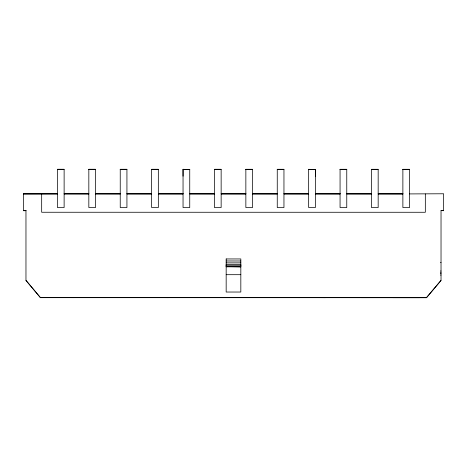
<?xml version="1.0" encoding="UTF-8"?>
<svg xmlns="http://www.w3.org/2000/svg" width="467" height="467" viewBox="0 0 467 467"><rect width="100%" height="100%" fill="white"/><g stroke="black" fill="none" stroke-linecap="round" stroke-linejoin="round"><path stroke-width="0.7" d="M23.356 210.687L25.971 210.687L23.356 210.687L23.35 193.752L57.423 193.805M25.965 210.5L25.965 280.404L40.46 297.677L426.534 297.695L441.029 280.398L441.029 210.518L443.65 210.705L441.029 210.518M41.674 193.933L41.674 212.257L425.332 212.275L425.332 193.951M57.423 169.305L57.429 207.541L64.125 207.541L64.125 169.305L57.423 169.305L64.125 169.305M88.829 169.305L88.829 207.546L95.531 207.546L95.531 169.305L88.829 169.305L95.531 169.305M120.235 169.311L120.235 207.546L126.936 207.546L126.931 169.311L120.235 169.311L126.931 169.311M151.641 169.311L151.641 207.546L158.342 207.546L158.336 169.311L151.641 169.311L158.336 169.311M183.041 169.311L189.748 169.515L183.041 169.311L183.046 176.193M183.046 169.515L183.046 207.546L189.742 207.546L189.742 169.311M214.446 169.311L214.452 207.552L221.148 207.552L221.148 169.311L214.446 169.311L221.148 169.311M245.852 169.317L245.852 207.552L252.554 207.552L252.554 169.317L245.852 169.317L252.554 169.317M277.258 169.317L277.258 207.552L283.959 207.552L283.954 169.317L277.258 169.317L283.954 169.317M308.658 169.317L308.664 207.552L315.365 207.552L315.365 169.521L308.658 169.317L315.365 169.521M315.359 169.317L315.365 176.205M340.064 169.317L340.069 207.558L346.765 207.558L346.765 169.317L340.064 169.317L346.765 169.317M371.469 169.323L371.469 207.558L378.171 207.558L378.171 169.323L371.469 169.323L378.171 169.323M402.875 169.323L402.875 207.558L409.577 207.558L409.571 169.323L402.875 169.323L409.571 169.323M443.65 210.705L443.644 193.77L409.577 193.916M426.534 297.543L441.029 280.422M117.614 297.602L110.282 297.537L117.614 297.526M180.42 297.602L173.094 297.543L180.42 297.526M204.499 297.666L211.825 297.602M243.231 297.607L235.905 297.543L243.231 297.526M274.637 297.607L267.305 297.532M298.711 297.672L306.037 297.532M337.443 297.607L330.116 297.549L337.443 297.532M88.829 193.805L64.125 193.764L88.829 193.764M120.235 193.805L95.531 193.764L120.235 193.77M57.429 193.898L23.356 193.898L57.423 193.764M64.125 193.898L88.829 193.898M95.531 193.898L120.235 193.898M126.936 193.904L151.641 193.904M158.342 193.904L183.046 193.904M189.742 193.904L214.452 193.904M221.148 193.904L245.852 193.904M252.554 193.91L277.258 193.91M283.959 193.91L308.664 193.91M315.365 193.91L340.069 193.91M346.765 193.91L371.469 193.91M378.171 193.91L402.875 193.916M226.174 260.983L240.826 260.989M440.504 262.477L441.029 262.483M226.174 262.88L240.826 262.88M226.174 265.764L240.826 265.764M226.174 266.552L240.826 266.838L226.174 266.82L226.174 264.509L240.826 264.509L240.826 266.552M440.504 271.029L441.029 271.029M440.504 272.903L441.029 272.903M440.504 273.166L441.029 273.166M226.174 274.689L240.826 274.689M440.504 275.04L441.029 275.045M40.454 297.502L426.534 297.695M47.476 297.584L74.066 297.66L66.74 297.596M78.882 297.584L105.472 297.66L98.14 297.52M110.288 297.584L136.878 297.602M141.688 297.59L168.283 297.666L160.952 297.602M173.094 297.59L199.683 297.602M204.499 297.59L231.089 297.526M235.905 297.59L262.489 297.532M267.305 297.596L293.895 297.607L286.569 297.532M298.711 297.596L325.301 297.672L317.974 297.607M330.116 297.596L356.706 297.532M419.518 297.677L392.928 297.677M412.186 297.537L419.512 297.555M380.78 297.537L388.112 297.631L361.522 297.672M412.186 297.613L419.518 297.631M160.952 297.526L168.278 297.543M66.734 297.52L74.066 297.537M25.965 280.381L40.46 297.677M226.174 258.952L226.168 292.033L240.826 292.033L240.826 258.952L226.174 258.952M151.641 193.811L126.931 193.77L151.641 193.77M183.041 193.811L158.336 193.77L183.041 193.77M214.446 193.811L189.742 193.77L214.446 193.77M245.852 193.811L221.148 193.77L245.852 193.776M277.258 193.817L252.554 193.776L277.258 193.776M308.664 193.817L283.954 193.776L308.658 193.776M340.064 193.817L315.359 193.776L340.064 193.776M371.469 193.817L346.765 193.776L371.469 193.776M402.875 193.823L378.171 193.782L402.875 193.782"/></g></svg>
